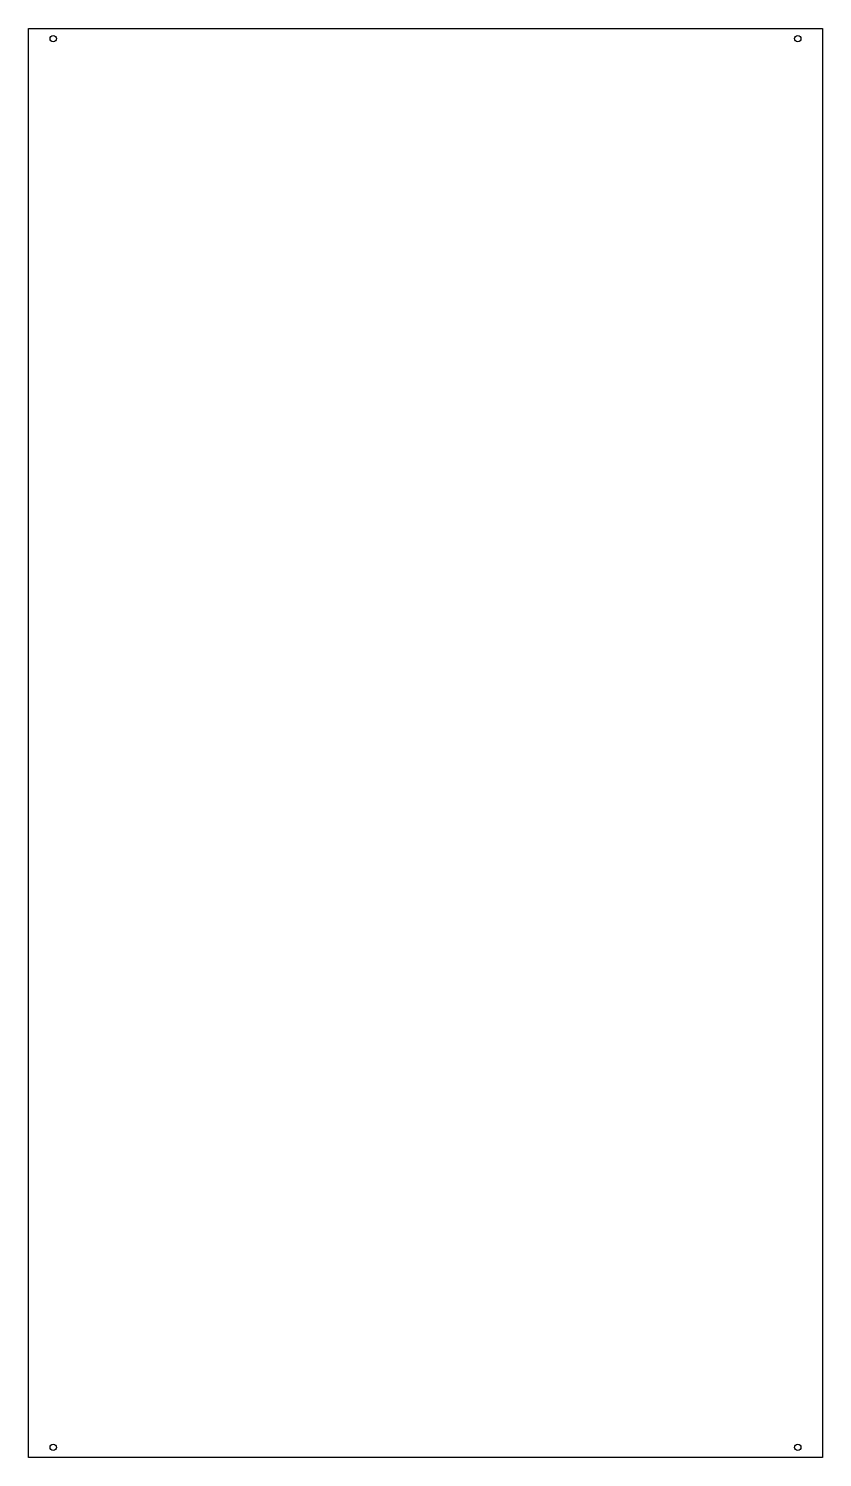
# Model space of a CAD drawing. Header units: millimetres. Extents: x -250 to 250, y 0 to 900.
import ezdxf

# ---------------------------------------------------------------- set-up
doc = ezdxf.new("R2010")
doc.units = ezdxf.units.MM
doc.layers.get('0').update_dxf_attribs({"linetype": 'CONTINUOUS'})

msp = doc.modelspace()

# ---------------------------------------------------------------- linework, layer by layer
msp.add_lwpolyline([(250, 0), (-250, 0), (-250, 900), (250, 900)], close=True)
for centre in [(-234.5, 893.65), (234.5, 893.65), (-234.5, 6.35), (234.5, 6.35)]:
    msp.add_circle(centre, 2)

doc.saveas('drawing.dxf')
